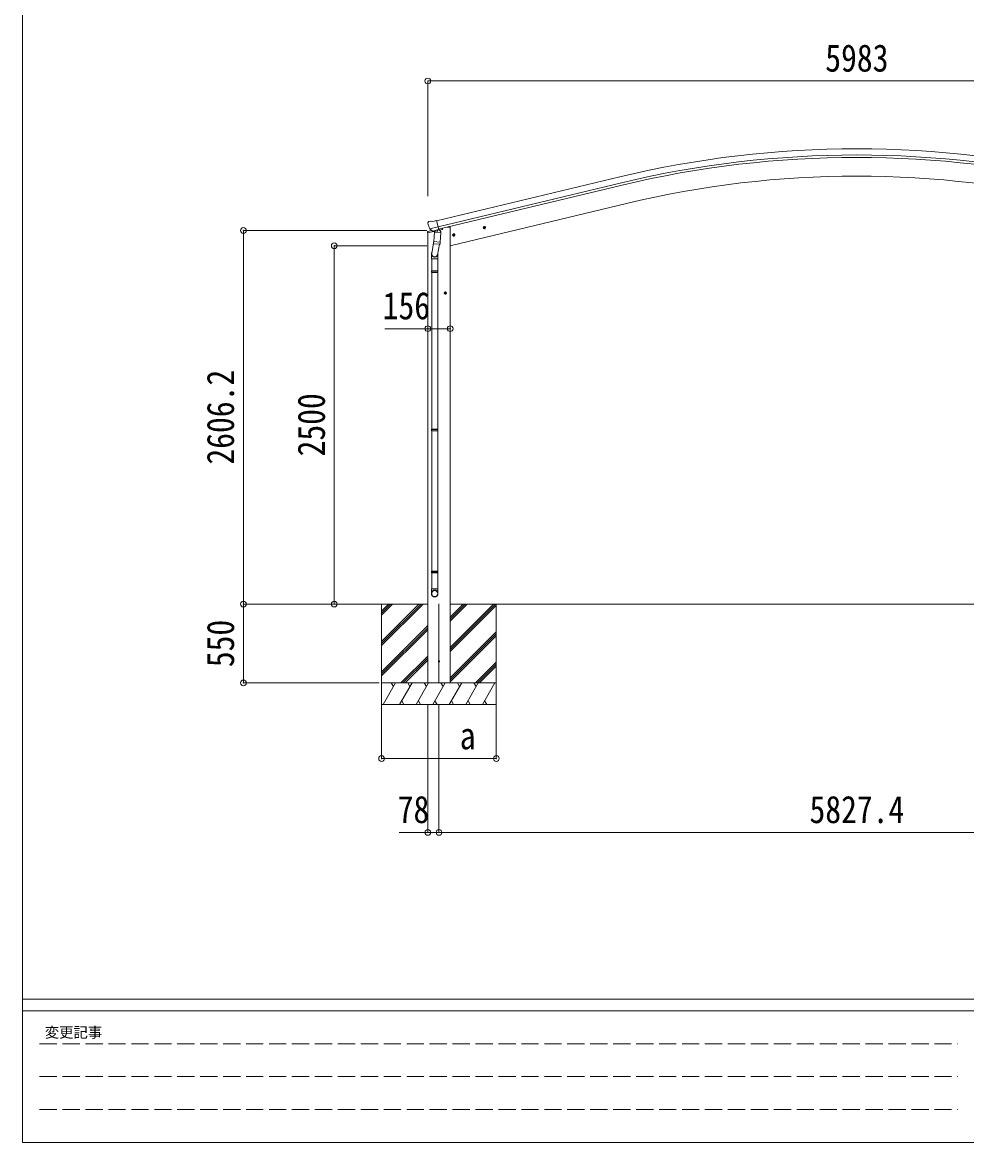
# Model space of a CAD drawing. Units: millimetres at full size, sheet at 1:40. Extents: x -11181 to 11305, y -7804 to 7716.
# Drawn here: x -11181 to -4596, y -7804 to 11 of the extents above; entities that cross this region are included whole.
import ezdxf
from ezdxf.enums import TextEntityAlignment as Align

# ---------------------------------------------------------------- set-up
doc = ezdxf.new("R2010")
doc.units = ezdxf.units.MM
doc.header["$LTSCALE"] = 40
doc.header["$PDMODE"] = 32
doc.header["$PDSIZE"] = 40
doc.linetypes.add('DASHED3', pattern=[4, 3, -1])
for name, color, linetype, lineweight in [('0-0_0', 7, 'Continuous', 9), ('0-1_本体', 4, 'Continuous', 9), ('0-2_部品', 7, 'Continuous', 9), ('0-8_PARTS2', 2, 'Continuous', 9), ('0-A_寸法', 6, 'Continuous', 9), ('F-0_240', 7, 'Continuous', 9)]:
    doc.layers.add(name, color=color, linetype=linetype, lineweight=lineweight)
doc.styles.add('ＭＳ ゴシック', font='')
doc.styles.get('ＭＳ ゴシック').set_extended_font_data('MS Gothic')

msp = doc.modelspace()

# ---------------------------------------------------------------- linework, layer by layer
at = {"layer": '0-0_0'}
for p, q in [((-8353.31, -4047.09), (-8854.98, -4047.1)), ((-8675.76, -4047.09), (-8675.76, -4747.09)), ((-8675.76, -4307.82), (-8415.03, -4047.09)), ((-8675.76, -4321.96), (-8400.89, -4047.09)), ((-8675.76, -4336.1), (-8386.75, -4047.09)), ((-8675.76, -4123.97), (-8598.88, -4047.09)), ((-8675.76, -4109.83), (-8613.02, -4047.09)), ((-8675.76, -4095.69), (-8627.16, -4047.09)), ((-8197.31, -4349.87), (-7894.53, -4047.09)), ((-8197.31, -4364.01), (-7880.39, -4047.09)), ((-8197.31, -4166.02), (-8078.38, -4047.09)), ((-8197.31, -4151.88), (-8092.52, -4047.09)), ((-8197.31, -4137.74), (-8106.66, -4047.09)), ((-8197.31, -4378.15), (-7875.76, -4056.61)), ((-8196.81, -4047.09), (-2526.66, -4047.09)), ((-7875.76, -4047.09), (-7875.76, -4747.09)), ((-8675.76, -4519.95), (-8353.31, -4197.5)), ((-8675.76, -4534.09), (-8353.31, -4211.64)), ((-8675.76, -4548.24), (-8353.31, -4225.79)), ((-8197.31, -4562), (-7875.76, -4240.45)), ((-8197.31, -4576.14), (-7875.76, -4254.59)), ((-8197.31, -4590.29), (-7875.76, -4268.74)), ((-8540.77, -4597.09), (-8353.31, -4409.63)), ((-8526.63, -4597.09), (-8353.31, -4423.78)), ((-8512.48, -4597.09), (-8353.31, -4437.92)), ((-8020.27, -4597.09), (-7875.76, -4452.58)), ((-8006.13, -4597.09), (-7875.76, -4466.73)), ((-7991.98, -4597.09), (-7875.76, -4480.87)), ((-7875.76, -4597.09), (-8675.76, -4597.09)), ((-8665.47, -4747.09), (-8578.87, -4597.09)), ((-8593.87, -4623.07), (-8608.87, -4597.09)), ((-8550, -4747.09), (-8463.4, -4597.09)), ((-8478.4, -4623.07), (-8493.4, -4597.09)), ((-8434.53, -4747.09), (-8347.93, -4597.09)), ((-8362.93, -4623.07), (-8377.93, -4597.09)), ((-8208.76, -4597.09), (-8342.76, -4597.09)), ((-8319.06, -4747.09), (-8232.46, -4597.09)), ((-8247.46, -4623.07), (-8262.46, -4597.09)), ((-8203.59, -4747.09), (-8116.99, -4597.09)), ((-8131.99, -4623.07), (-8146.99, -4597.09)), ((-8088.12, -4747.09), (-8001.52, -4597.09)), ((-8031.52, -4597.09), (-8016.52, -4623.07)), ((-7972.65, -4747.09), (-7886.05, -4597.09)), ((-8675.76, -4747.09), (-7875.76, -4747.09)), ((-8535, -4721.11), (-8520, -4747.09)), ((-8419.53, -4721.11), (-8404.53, -4747.09)), ((-8304.06, -4721.11), (-8289.06, -4747.09)), ((-8188.59, -4721.11), (-8173.59, -4747.09)), ((-8073.12, -4721.11), (-8058.12, -4747.09)), ((-7957.65, -4721.11), (-7942.65, -4747.09))]:
    msp.add_line(p, q, dxfattribs=at)
at = {"layer": '0-1_本体'}
for p, q in [((-8292.36, -1373.37), (-7013.26, -1066.28)), ((-7003.18, -1108.26), (-8282.28, -1415.34)), ((-8278.35, -1431.71), (-6999.25, -1124.62)), ((-8197.8, -1547.09), (-6968.67, -1252.01)), ((-8197.8, -1547.09), (-6968.67, -1252.01)), ((-8353.3, -4597.09), (-8353.3, -1456.92)), ((-8324.73, -1440.58), (-8324.73, -1441.08)), ((-8217.8, -1417.71), (-8251.3, -1425.76)), ((-8197.8, -1417.71), (-8217.8, -1417.71)), ((-8197.8, -4597.09), (-8197.8, -1417.71))]:
    msp.add_line(p, q, dxfattribs=at)
for radius in [7073, 7029.83, 7013, 6882, 6882]:
    msp.add_arc((-5362.1, -7943.86), radius, 76.5, 103.5, dxfattribs=at)
at = {"layer": '0-2_部品'}
for p, q in [((-8353.02, -1389.27), (-8352.74, -1390.42)), ((-8348.8, -1380.7), (-8352.65, -1386.99)), ((-8345.7, -1378.45), (-8332.52, -1375.28)), ((-8317.96, -1377.96), (-8331.22, -1375.26)), ((-8317.96, -1377.96), (-8292.03, -1371.73)), ((-8355.14, -1457.41), (-8312.32, -1447.13)), ((-8355.14, -1450.52), (-8355.14, -1457.41)), ((-8325.9, -1441.14), (-8352.84, -1447.6)), ((-8338.96, -1429.58), (-8281.46, -1415.77)), ((-8322.11, -1444.49), (-8338.49, -1430)), ((-8319.4, -1445.06), (-8311.88, -1443.25)), ((-8318.57, -1444.94), (-8317.04, -1444.57)), ((-8317.04, -1444.57), (-8280.33, -1435.76)), ((-8315.2, -1444.8), (-8315.25, -1445.54)), ((-8314.49, -1446.58), (-8288.68, -1453.02)), ((-8307.58, -1451.93), (-8312.25, -1518.77)), ((-8261.89, -1455.13), (-8307.58, -1451.93)), ((-8305.8, -1448.75), (-8306.03, -1452.04)), ((-8286.28, -1437.59), (-8287.3, -1452.19)), ((-8280.33, -1435.76), (-8278.8, -1435.4)), ((-8277.25, -1433.29), (-8276.3, -1433.36)), ((-8276.3, -1433.36), (-8262.99, -1448.67)), ((-8272.62, -1437.6), (-8254.41, -1433.23)), ((-8266.56, -1521.96), (-8261.89, -1455.13)), ((-8262.99, -1448.67), (-8263.43, -1455.02)), ((-8250.58, -1425.22), (-8250.58, -1428.37)), ((-8162.82, -1469.96), (-8182.26, -1474.63)), ((-8179.84, -1474.05), (-8177.71, -1466.85)), ((-8174.67, -1479.49), (-8179.84, -1474.05)), ((-8177.71, -1466.85), (-8170.41, -1465.1)), ((-8170.2, -1482.02), (-8174.87, -1462.57)), ((-8170.41, -1465.1), (-8165.24, -1470.55)), ((-7948.89, -1418.6), (-7968.34, -1423.27)), ((-7965.92, -1422.69), (-7963.78, -1415.49)), ((-7960.75, -1428.14), (-7965.92, -1422.69)), ((-7963.78, -1415.49), (-7956.49, -1413.74)), ((-7956.28, -1430.66), (-7960.95, -1411.22)), ((-7956.49, -1413.74), (-7951.32, -1419.19)), ((-8311.89, -1513.65), (-8326.43, -1601.51)), ((-8313.11, -1531.23), (-8312.24, -1518.77)), ((-8312.71, -1532.59), (-8312.72, -1532.59)), ((-8266.56, -1521.96), (-8312.25, -1518.77)), ((-8311.27, -1533.37), (-8269.57, -1536.29)), ((-8273.1, -1536.04), (-8285.73, -1610.84)), ((-8266.57, -1521.96), (-8267.46, -1534.66)), ((-8328.58, -1638.67), (-8328.58, -1604.32)), ((-8282.58, -1638.67), (-8328.58, -1638.67)), ((-8326.58, -1638.67), (-8326.58, -1721.33)), ((-8284.58, -1638.67), (-8284.58, -1721.33)), ((-8282.58, -1604.02), (-8282.58, -1638.67)), ((-8328.58, -1723.33), (-8327.58, -1721.33)), ((-8282.58, -1723.33), (-8328.58, -1723.33)), ((-8282.58, -1731.33), (-8328.58, -1731.33)), ((-8283.58, -1721.33), (-8327.58, -1721.33)), ((-8283.58, -1733.33), (-8327.58, -1733.33)), ((-8326.58, -1733.33), (-8326.58, -2827.52)), ((-8284.58, -1733.33), (-8284.58, -2827.52)), ((-8282.58, -1723.33), (-8283.58, -1721.33)), ((-8282.58, -1731.33), (-8283.58, -1733.33)), ((-8282.58, -1723.33), (-8282.58, -1731.33)), ((-8238.58, -1877.21), (-8234.83, -1870.71)), ((-8234.83, -1870.71), (-8227.32, -1870.71)), ((-8231.07, -1887.21), (-8231.07, -1867.21)), ((-8227.32, -1870.71), (-8223.57, -1877.21)), ((-8221.07, -1877.21), (-8241.07, -1877.21)), ((-8234.83, -1883.71), (-8238.58, -1877.21)), ((-8328.58, -2829.52), (-8327.58, -2827.52)), ((-8282.58, -2829.52), (-8328.58, -2829.52)), ((-8282.58, -2837.52), (-8328.58, -2837.52)), ((-8283.58, -2827.52), (-8327.58, -2827.52)), ((-8283.58, -2839.52), (-8327.58, -2839.52)), ((-8326.58, -2839.52), (-8326.58, -3817.71)), ((-8284.58, -2839.52), (-8284.58, -3817.71)), ((-8282.58, -2829.52), (-8283.58, -2827.52)), ((-8282.58, -2837.52), (-8283.58, -2839.52)), ((-8282.58, -2829.52), (-8282.58, -2837.52)), ((-8328.58, -3819.71), (-8327.58, -3817.71)), ((-8282.58, -3819.71), (-8328.58, -3819.71)), ((-8282.58, -3827.71), (-8328.58, -3827.71)), ((-8283.58, -3817.71), (-8327.58, -3817.71)), ((-8282.58, -3819.71), (-8283.58, -3817.71)), ((-8282.58, -3827.71), (-8283.58, -3829.71)), ((-8282.58, -3819.71), (-8282.58, -3827.71)), ((-8283.58, -3829.71), (-8327.58, -3829.71)), ((-8326.58, -3829.71), (-8326.58, -3939.71)), ((-8284.58, -3829.71), (-8284.58, -3939.71)), ((-8328.58, -3973.85), (-8328.58, -3939.71)), ((-8282.58, -3939.71), (-8328.58, -3939.71)), ((-8282.58, -3973.85), (-8282.58, -3939.71))]:
    msp.add_line(p, q, dxfattribs=at)
for points in [[(-8286.6, -1437.18), (-8276.88, -1434.85), (-8292.03, -1371.73)], [(-8339.23, -1429), (-8338.65, -1429.85), (-8338.49, -1430)], [(-8286.6, -1437.18), (-8286.84, -1437.33), (-8311.6, -1443.28), (-8311.88, -1443.25)], [(-8165.24, -1470.55), (-8167.37, -1477.74), (-8174.67, -1479.49)], [(-7951.32, -1419.19), (-7953.45, -1426.38), (-7960.75, -1428.14)], [(-8328.58, -1723.33), (-8328.58, -1731.33), (-8327.58, -1733.33)], [(-8223.57, -1877.21), (-8227.32, -1883.71), (-8234.83, -1883.71)], [(-8328.58, -2829.52), (-8328.58, -2837.52), (-8327.58, -2839.52)], [(-8328.58, -3819.71), (-8328.58, -3827.71), (-8327.58, -3829.71)]]:
    msp.add_lwpolyline(points, dxfattribs=at)
for centre, radius in [((-8172.54, -1472.3), 8.5), ((-8172.54, -1472.3), 7.7), ((-8172.54, -1472.3), 6.5), ((-7958.62, -1420.94), 8.5), ((-7958.62, -1420.94), 7.7), ((-7958.62, -1420.94), 6.5), ((-8231.07, -1877.21), 8.5), ((-8231.07, -1877.21), 7.7), ((-8231.07, -1877.21), 6.5)]:
    msp.add_circle(centre, radius, dxfattribs=at)
at = {"layer": '0-2_部品', "color": 4}
msp.add_circle((-8275.55, -4447.09), 4.5, dxfattribs=at)
at = {"layer": '0-2_部品'}
for centre, radius, start, end in [((-8155.94, -1343.17), 202.4, 193.5, 205.09125), ((-8344.53, -1383.31), 5, 103.5, 148.5), ((-8331.82, -1378.2), 3, 78.5, 103.5), ((-8352.14, -1450.52), 3, 103.5, 180), ((-8318.68, -1444.46), 0.5, 248.23754, 283.5), ((-8315.7, -1444.77), 0.5, 356, 103.5), ((-8314.25, -1445.61), 1, 176, 256), ((-8288.33, -1452.05), 1.03, 250.03897, 351.96569), ((-8285.68, -1437.67), 0.604, 100.59842, 172.20595), ((-8278.92, -1434.91), 0.5, 283.5, 318.76246), ((-8255.58, -1428.37), 5, 283.5, 0), ((-8311.17, -1531.41), 1.95, 175.04017, 217.47766), ((-8311.13, -1531.38), 2, 217.40962, 266), ((-8269.43, -1534.29), 2, 266, 349.46843), ((-8298.58, -1604.32), 30, 177.45142, 180)]:
    msp.add_arc(centre, radius, start, end, dxfattribs=at)
for centre, major_axis, ratio, start_param, end_param in [((-8350.1, -1388.56), (-1.57, -2.57), 0.99628, 4.712389, 5.4996506), ((-8320.12, -1442.23), (-0.73, -2.92), 0.997631, 5.8041905, 6.6006116), ((-8320.07, -1442.01), (2.63, 3.16), 0.650902, 4.0958226, 4.1686332), ((-8320.1, -1442.13), (-0.73, -2.92), 0.997631, 0.3902369, 0.4789948), ((-8305.58, -1604.02), (23, 0), 0.996195, 2.5560258, 6.5663028), ((-8305.58, -1604.02), (21, 0), 0.996195, 2.9349147, 5.9512394), ((-8305.58, -3972.11), (-23, 0), 0.996195, 3.1415927, 6.2831853), ((-8305.58, -3973.85), (-23, 0), 0.996195, 3.1415927, 6.2831853), ((-8305.58, -3973.85), (0, -23.43), 0.981806, 4.712389, 7.8539816)]:
    msp.add_ellipse(centre, major_axis=major_axis, ratio=ratio, start_param=start_param, end_param=end_param, dxfattribs=at)
msp.add_ellipse((-8305.58, -3973.85), major_axis=(21, 0), ratio=0.996195, dxfattribs=at)
at = {"layer": '0-8_PARTS2', "color": 6}
msp.add_line((-8353.31, -398.09), (-2370.29, -398.09), dxfattribs=at)
at = {"layer": '0-8_PARTS2'}
msp.add_line((-8275.55, -4044.59), (-8275.55, -4599.59), dxfattribs=at)
at = {"layer": '0-A_寸法'}
for p, q in [((-8353.31, -398.09), (-8353.31, -1200.42)), ((-9639.59, -1440.89), (-8360.76, -1440.89)), ((-9639.59, -4047.1), (-9639.59, -1440.89)), ((-9005.88, -1547.11), (-8360.76, -1547.11)), ((-9005.88, -4047.1), (-9005.88, -1547.11)), ((-8353.31, -2125.84), (-8653.31, -2125.84)), ((-8197.31, -2125.84), (-8353.31, -2125.84)), ((-9639.59, -4047.1), (-8690.57, -4047.1)), ((-9639.59, -4047.1), (-8693.32, -4047.1)), ((-9639.59, -4047.1), (-9639.59, -4597.09)), ((-9005.88, -4047.1), (-8693.32, -4047.1)), ((-9639.59, -4597.09), (-8691.6, -4597.09)), ((-8675.76, -5124.99), (-8675.76, -4750.58)), ((-8353.55, -5639.98), (-8353.55, -4750.58)), ((-8275.55, -5639.98), (-8275.55, -4750.58)), ((-8353.55, -5639.98), (-8553.55, -5639.98)), ((-8353.55, -5639.98), (-8275.55, -5639.98)), ((-8275.55, -5639.98), (-2448.16, -5639.98))]:
    msp.add_line(p, q, dxfattribs=at)
msp.add_lwpolyline([(-8675.76, -5124.99), (-7875.76, -5124.99), (-7875.76, -4750.58)], dxfattribs=at)
for p in [(-8353.31, -398.09), (-9639.59, -1440.89), (-9005.88, -1547.11), (-8353.31, -2125.84), (-8197.31, -2125.84), (-9639.59, -4047.1), (-9005.88, -4047.1), (-9639.59, -4597.09), (-8675.76, -5124.99), (-7875.76, -5124.99), (-8353.55, -5639.98), (-8275.55, -5639.98)]:
    msp.add_point(p, dxfattribs=at)
at = {"layer": 'F-0_240', "color": 5}
for p, q in [((-11180.61, 7716.46), (-11180.61, -7803.54)), ((-11180.61, -6803.54), (10739.39, -6803.54)), ((-11180.61, -6883.54), (7183.72, -6883.54)), ((-11180.61, -7803.54), (10739.39, -7803.54))]:
    msp.add_line(p, q, dxfattribs=at)
at = {"layer": 'F-0_240', "color": 4, "linetype": 'DASHED3'}
for p, q in [((-11060.61, -7113.54), (-4656.28, -7113.54)), ((-11060.61, -7343.54), (-4656.28, -7343.54)), ((-11060.61, -7573.54), (-4656.28, -7573.54))]:
    msp.add_line(p, q, dxfattribs=at)

# ---------------------------------------------------------------- texts
at = {"layer": '0-A_寸法', "color": 7, "style": 'ＭＳ ゴシック', "width": 0.85}
for s, p in [('5983', (-5581.8, -390.09)), ('156', (-8668.31, -2117.84)), ('a', (-8130.76, -5116.99)), ('78', (-8563.55, -5631.98)), ('5827.4', (-5691.85, -5631.98))]:
    msp.add_text(s, height=190.6, dxfattribs=at).set_placement(p, align=Align.BOTTOM_LEFT)
for s, p in [('2606.2', (-9647.59, -3073.99)), ('2500', (-9013.88, -3017.1)), ('550', (-9647.59, -4487.09))]:
    msp.add_text(s, height=190.6, rotation=90, dxfattribs=at).set_placement(p, align=Align.BOTTOM_LEFT)
at = {"layer": 'F-0_240', "style": 'ＭＳ ゴシック'}
msp.add_text('変更記事', height=73.31, dxfattribs=at).set_placement((-11024.31, -7093.54), align=Align.BOTTOM_LEFT)

doc.saveas('drawing.dxf')
